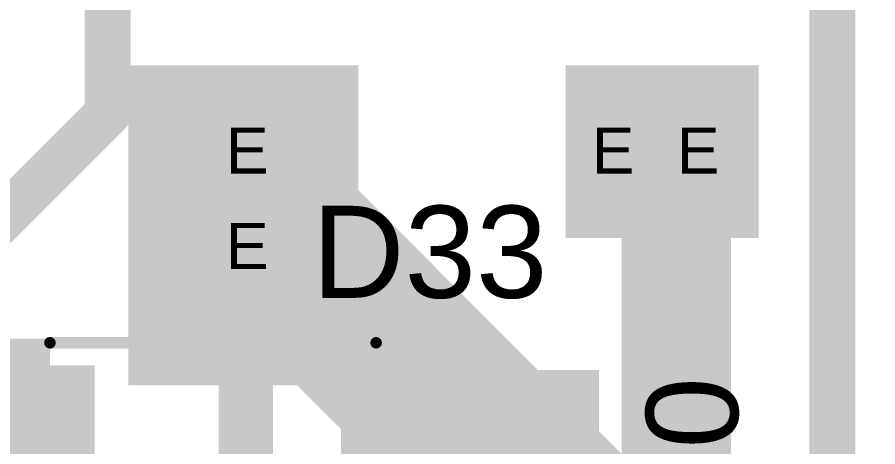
# Model space of a CAD drawing. Header units: inches. Extents: x 68 to 568, y 3 to 460.
# Drawn here: x 162.35 to 171.85, y 262.87 to 267.61 of the extents above; entities that cross this region are included whole.
import ezdxf

# ---------------------------------------------------------------- set-up
doc = ezdxf.new("R2010")
doc.units = ezdxf.units.IN
for name, color, linetype in [('Bottom Layer', 5, 'Continuous'), ('Bottom Solder', 6, 'Continuous'), ('Drill Drawing', 1, 'Continuous'), ('Layer 1', 16, 'Continuous'), ('Layer 2', 76, 'Continuous'), ('Top Layer', 1, 'Continuous'), ('Top Overlay', 2, 'Continuous'), ('Top Paste', 8, 'Continuous'), ('Top Solder', 216, 'Continuous'), ('Via Holes', 16, 'Continuous')]:
    doc.layers.add(name, color=color, linetype=linetype)
doc.styles.add('Arial', font='', dxfattribs={"height": 0.2})
doc.styles.get('Arial').set_extended_font_data('Arial')

# ---------------------------------------------------------------- blocks, each defined once
blk = doc.blocks.new('DO_214AD__SMAF__549')
at = {"layer": 'Top Layer'}
for points in [[(-1.41, -0.95), (-2.75, -0.95), (-2.75, 0.95), (-1.41, 0.95)], [(2.75, -0.95), (1.41, -0.95), (1.41, 0.95), (2.75, 0.95)]]:
    blk.add_hatch(color=1, dxfattribs=at).paths.add_polyline_path(points)
at = {"layer": 'Top Overlay'}
for points in [[(-3.2766, -1.2956), (-2.794, -1.2956), (-2.794, 1.2952), (-3.2766, 1.2952)], [(-3.1496, 0.9904), (-1.8542, 0.9904), (-1.8542, 1.2952), (-3.1496, 1.2952)], [(-3.1496, -1.2956), (-1.8542, -1.2956), (-1.8542, -0.9908), (-3.1496, -0.9908)]]:
    blk.add_hatch(color=2, dxfattribs=at).paths.add_polyline_path(points)
at = {"layer": 'Top Paste'}
for points in [[(-1.41, -0.95), (-2.75, -0.95), (-2.75, 0.95), (-1.41, 0.95)], [(2.75, -0.95), (1.41, -0.95), (1.41, 0.95), (2.75, 0.95)]]:
    blk.add_hatch(color=8, dxfattribs=at).paths.add_polyline_path(points)
at = {"layer": 'Top Solder'}
for points in [[(-1.3592, -1.0008), (-2.8008, -1.0008), (-2.8008, 1.0008), (-1.3592, 1.0008)], [(2.8008, -1.0008), (1.3592, -1.0008), (1.3592, 1.0008), (2.8008, 1.0008)]]:
    blk.add_hatch(color=216, dxfattribs=at).paths.add_polyline_path(points)
at = {"layer": 'Top Overlay'}
for points in [[(-1.8542, 1.25, 0.127, 0.127, 0), (1.7472, 1.25, 0.127, 0.127, 0)], [(-1.8542, -1.25, 0.127, 0.127, 0), (1.7472, -1.25, 0.127, 0.127, 0)]]:
    blk.add_lwpolyline(points, format="xyseb", dxfattribs=at)
for points in [[(-1.886, 1.25, 0.0635, 0.0635, 1), (-1.8224, 1.25, 0.0635, 0.0635, 1)], [(1.7154, 1.25, 0.0635, 0.0635, 1), (1.7789, 1.25, 0.0635, 0.0635, 1)], [(-1.886, -1.25, 0.0635, 0.0635, 1), (-1.8224, -1.25, 0.0635, 0.0635, 1)], [(1.7154, -1.25, 0.0635, 0.0635, 1), (1.7789, -1.25, 0.0635, 0.0635, 1)]]:
    blk.add_lwpolyline(points, format="xyseb", close=True, dxfattribs=at)

msp = doc.modelspace()

# ---------------------------------------------------------------- hatches: boundary and pattern name
at = {"layer": 'Bottom Layer'}
for points in [[(163.9316, 264.5664), (165.8366, 264.5664), (165.8366, 267.081), (163.9316, 267.081)], [(170.5356, 265.176), (170.5356, 267.081), (168.402, 267.081), (168.402, 265.176)]]:
    msp.add_hatch(color=5, dxfattribs=at).paths.add_polyline_path(points)
h = msp.add_hatch(color=5, dxfattribs=at)
edge = h.paths.add_edge_path()
edge.add_arc((164.8714, 266.192), 0.3, 0, 360)
h = msp.add_hatch(color=5, dxfattribs=at)
edge = h.paths.add_edge_path()
edge.add_arc((168.91, 266.192), 0.3, 0, 360)
h = msp.add_hatch(color=5, dxfattribs=at)
edge = h.paths.add_edge_path()
edge.add_arc((169.8498, 266.192), 0.3, 0, 360)
h = msp.add_hatch(color=5, dxfattribs=at)
edge = h.paths.add_edge_path()
edge.add_arc((164.8714, 265.1382), 0.3, 0, 360)
at = {"layer": 'Bottom Solder'}
h = msp.add_hatch(color=6, dxfattribs=at)
edge = h.paths.add_edge_path()
edge.add_arc((164.8714, 266.192), 0.4016, 0, 360)
h = msp.add_hatch(color=6, dxfattribs=at)
edge = h.paths.add_edge_path()
edge.add_arc((168.91, 266.192), 0.4016, 0, 360)
h = msp.add_hatch(color=6, dxfattribs=at)
edge = h.paths.add_edge_path()
edge.add_arc((169.8498, 266.192), 0.4016, 0, 360)
h = msp.add_hatch(color=6, dxfattribs=at)
edge = h.paths.add_edge_path()
edge.add_arc((164.8714, 265.1382), 0.4016, 0, 360)
at = {"layer": 'Layer 1'}
h = msp.add_hatch(color=16, dxfattribs=at)
edge = h.paths.add_edge_path()
edge.add_arc((164.8714, 266.192), 0.3, 0, 360)
h = msp.add_hatch(color=16, dxfattribs=at)
edge = h.paths.add_edge_path()
edge.add_arc((168.91, 266.192), 0.3, 0, 360)
h = msp.add_hatch(color=16, dxfattribs=at)
edge = h.paths.add_edge_path()
edge.add_arc((169.8498, 266.192), 0.3, 0, 360)
h = msp.add_hatch(color=16, dxfattribs=at)
edge = h.paths.add_edge_path()
edge.add_arc((164.8714, 265.1382), 0.3, 0, 360)
at = {"layer": 'Layer 2'}
for points in [[(163.576, 263.5507), (166.116, 263.5507), (166.116, 267.081), (163.576, 267.081)], [(163.9316, 263.5507), (165.8366, 263.5507), (165.8366, 267.081), (163.9316, 267.081)]]:
    msp.add_hatch(color=76, dxfattribs=at).paths.add_polyline_path(points)
h = msp.add_hatch(color=76, dxfattribs=at)
edge = h.paths.add_edge_path()
edge.add_arc((164.8714, 266.192), 0.3, 0, 360)
h = msp.add_hatch(color=76, dxfattribs=at)
edge = h.paths.add_edge_path()
edge.add_arc((168.91, 266.192), 0.3, 0, 360)
h = msp.add_hatch(color=76, dxfattribs=at)
edge = h.paths.add_edge_path()
edge.add_arc((169.8498, 266.192), 0.3, 0, 360)
h = msp.add_hatch(color=76, dxfattribs=at)
edge = h.paths.add_edge_path()
edge.add_arc((164.8714, 265.1382), 0.3, 0, 360)
at = {"layer": 'Top Layer'}
for points in [[(170.2308, 266.5668), (168.5036, 266.5668), (168.5036, 265.8048), (170.2308, 265.8048)], [(169.4688, 266.5668), (169.4688, 259.4172), (170.2308, 259.4172), (170.2308, 266.5668)], [(165.9738, 261.82), (168.7703, 261.82), (168.7703, 263.72), (165.9738, 263.72)]]:
    msp.add_hatch(color=1, dxfattribs=at).paths.add_polyline_path(points)
h = msp.add_hatch(color=1, dxfattribs=at)
edge = h.paths.add_edge_path()
edge.add_arc((164.8714, 266.192), 0.3, 0, 360)
h = msp.add_hatch(color=1, dxfattribs=at)
edge = h.paths.add_edge_path()
edge.add_arc((168.91, 266.192), 0.3, 0, 360)
h = msp.add_hatch(color=1, dxfattribs=at)
edge = h.paths.add_edge_path()
edge.add_arc((169.8498, 266.192), 0.3, 0, 360)
h = msp.add_hatch(color=1, dxfattribs=at)
edge = h.paths.add_edge_path()
edge.add_arc((164.8714, 265.1382), 0.3, 0, 360)
at = {"layer": 'Top Solder'}
h = msp.add_hatch(color=216, dxfattribs=at)
edge = h.paths.add_edge_path()
edge.add_arc((164.8714, 266.192), 0.4016, 0, 360)
h = msp.add_hatch(color=216, dxfattribs=at)
edge = h.paths.add_edge_path()
edge.add_arc((168.91, 266.192), 0.4016, 0, 360)
h = msp.add_hatch(color=216, dxfattribs=at)
edge = h.paths.add_edge_path()
edge.add_arc((169.8498, 266.192), 0.4016, 0, 360)
h = msp.add_hatch(color=216, dxfattribs=at)
edge = h.paths.add_edge_path()
edge.add_arc((164.8714, 265.1382), 0.4016, 0, 360)
at = {"layer": 'Via Holes'}
h = msp.add_hatch(color=7, dxfattribs=at)
edge = h.paths.add_edge_path()
edge.add_arc((164.8714, 266.192), 0.15, 0, 360)
h = msp.add_hatch(color=7, dxfattribs=at)
edge = h.paths.add_edge_path()
edge.add_arc((168.91, 266.192), 0.15, 0, 360)
h = msp.add_hatch(color=7, dxfattribs=at)
edge = h.paths.add_edge_path()
edge.add_arc((169.8498, 266.192), 0.15, 0, 360)
h = msp.add_hatch(color=7, dxfattribs=at)
edge = h.paths.add_edge_path()
edge.add_arc((164.8714, 265.1382), 0.15, 0, 360)

# ---------------------------------------------------------------- linework, layer by layer
at = {"layer": 'Bottom Layer'}
for points in [[(168.91, 266.192, 0.8, 0.8, 0), (169.8498, 266.192, 0.8, 0.8, 0)], [(169.4227, 265.7649, 0.8, 0.8, 0), (169.8498, 266.192, 0.8, 0.8, 0)], [(169.4227, 258.163, 0.8, 0.8, 0), (169.4227, 265.7649, 0.8, 0.8, 0)]]:
    msp.add_lwpolyline(points, format="xyseb", dxfattribs=at)
for points in [[(168.71, 266.192, 0.4, 0.4, 1), (169.11, 266.192, 0.4, 0.4, 1)], [(169.6498, 266.192, 0.4, 0.4, 1), (170.0498, 266.192, 0.4, 0.4, 1)], [(169.6498, 266.192, 0.4, 0.4, 1), (170.0498, 266.192, 0.4, 0.4, 1)], [(169.2227, 265.7649, 0.4, 0.4, 1), (169.6227, 265.7649, 0.4, 0.4, 1)], [(169.2227, 265.7649, 0.4, 0.4, 1), (169.6227, 265.7649, 0.4, 0.4, 1)]]:
    msp.add_lwpolyline(points, format="xyseb", close=True, dxfattribs=at)
at = {"layer": 'Layer 2'}
for points in [[(164.8714, 265.1382, 2, 2, 0), (165.2648, 265.1382, 2, 2, 0)], [(165.2648, 265.1382, 2, 2, 0), (180.2094, 250.1936, 2, 2, 0)]]:
    msp.add_lwpolyline(points, format="xyseb", dxfattribs=at)
for points in [[(164.3714, 265.1382, 1, 1, 1), (165.3714, 265.1382, 1, 1, 1)], [(164.7648, 265.1382, 1, 1, 1), (165.7648, 265.1382, 1, 1, 1)], [(164.7648, 265.1382, 1, 1, 1), (165.7648, 265.1382, 1, 1, 1)]]:
    msp.add_lwpolyline(points, format="xyseb", close=True, dxfattribs=at)
at = {"layer": 'Top Layer'}
for points in [[(163.3474, 266.5487, 0.508, 0.508, 0), (163.3474, 277.5084, 0.508, 0.508, 0)], [(171.3484, 258.3455, 0.508, 0.508, 0), (171.3484, 276.987, 0.508, 0.508, 0)], [(160.3307, 263.532, 0.508, 0.508, 0), (163.3474, 266.5487, 0.508, 0.508, 0)], [(164.8714, 265.1382, 0.6, 0.6, 0), (164.8714, 266.192, 0.6, 0.6, 0)], [(164.8714, 261.82, 0.6, 0.6, 0), (164.8714, 265.1382, 0.6, 0.6, 0)]]:
    msp.add_lwpolyline(points, format="xyseb", dxfattribs=at)
for points in [[(163.2204, 266.5487, 0.254, 0.254, 1), (163.4744, 266.5487, 0.254, 0.254, 1)], [(163.2204, 266.5487, 0.254, 0.254, 1), (163.4744, 266.5487, 0.254, 0.254, 1)], [(164.7214, 266.192, 0.3, 0.3, 1), (165.0214, 266.192, 0.3, 0.3, 1)], [(164.7214, 265.1382, 0.3, 0.3, 1), (165.0214, 265.1382, 0.3, 0.3, 1)], [(164.7214, 265.1382, 0.3, 0.3, 1), (165.0214, 265.1382, 0.3, 0.3, 1)]]:
    msp.add_lwpolyline(points, format="xyseb", close=True, dxfattribs=at)

# ---------------------------------------------------------------- block references
msp.add_blockref('DO_214AD__SMAF__549', (164.5638, 262.77))

# ---------------------------------------------------------------- texts
at = {"layer": 'Drill Drawing', "style": 'Arial'}
for p in [(164.6513, 265.8873), (168.6899, 265.8873), (169.6297, 265.8873), (164.6513, 264.8335)]:
    msp.add_text('E', height=0.508, dxfattribs=at).set_placement(p)
at = {"layer": 'Top Overlay', "style": 'Arial'}
msp.add_text('D33', height=1.016, dxfattribs=at).set_placement((165.6, 264.5158))
msp.add_text('R120', height=1.016, rotation=90, dxfattribs=at).set_placement((170.3068, 260.249))

doc.saveas('drawing.dxf')
